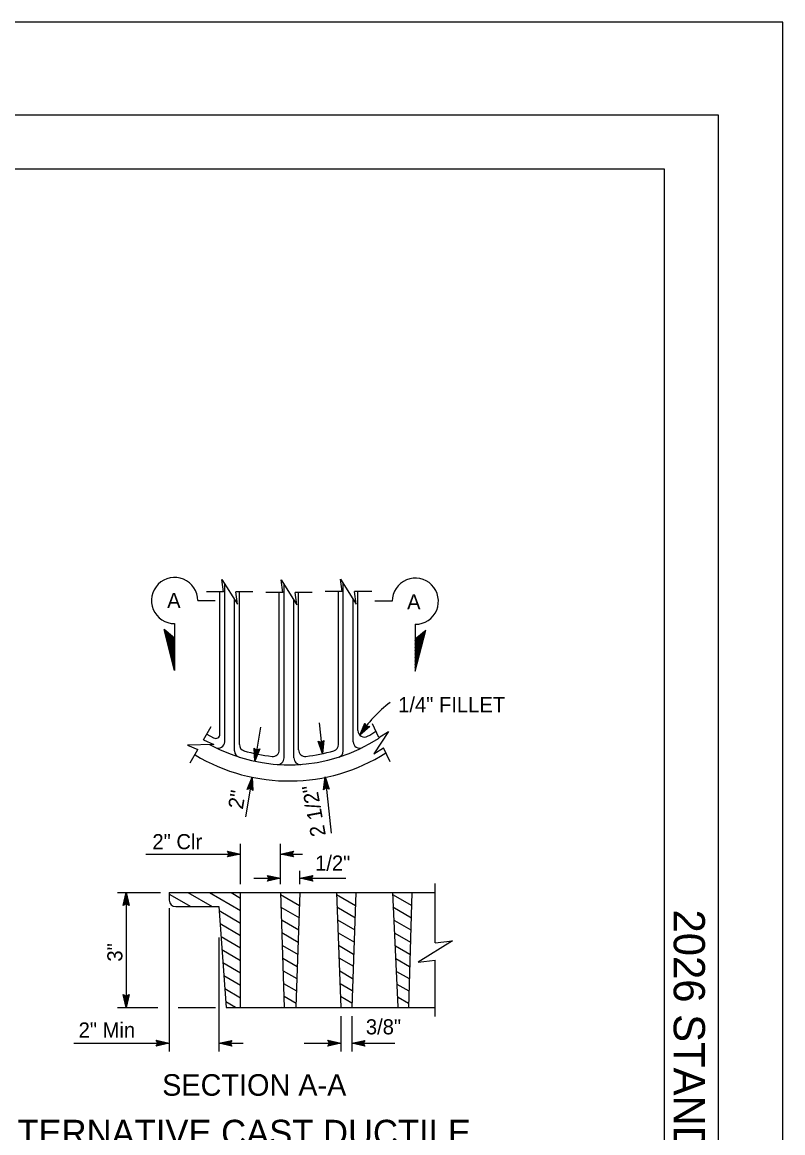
# Model space of a CAD drawing. Extents: x -894 to 866, y -472 to 714.
# Drawn here: x 513 to 866, y 199 to 714 of the extents above; entities that cross this region are included whole.
import ezdxf

# ---------------------------------------------------------------- set-up
doc = ezdxf.new("R2010")
doc.units = 0
for name, color, linetype in [('border_PLOTTING-ELEMENTS', 7, 'Continuous'), ('border_rw_22x34_Cut_Lines', 7, 'Continuous'), ('border_SHEET', 7, 'Continuous'), ('border_WITHIN-BORDER-anno', 7, 'Continuous'), ('df_DETAIL-anno', 7, 'Continuous'), ('pp_PRESENTATION', 7, 'Continuous'), ('str_Misc-Steel-A', 7, 'Continuous')]:
    doc.layers.add(name, color=color, linetype=linetype)

msp = doc.modelspace()

# ---------------------------------------------------------------- linework, layer by layer
at = {"layer": 'border_PLOTTING-ELEMENTS'}
for points in [[(-894.04, -472.44), (865.96, -472.44), (865.96, 713.56), (-894.04, 713.56)], [(-864.04, 670.56), (835.96, 670.56), (835.96, -429.44), (-864.04, -429.44)]]:
    msp.add_lwpolyline(points, close=True, dxfattribs=at)
at = {"layer": 'border_rw_22x34_Cut_Lines'}
msp.add_lwpolyline([(-864.04, 670.56), (835.96, 670.56), (835.96, -429.44), (-864.04, -429.44)], close=True, dxfattribs=at)
at = {"layer": 'border_SHEET'}
for p, q in [((-814.04, 645.56), (810.96, 645.56)), ((810.96, 645.56), (810.96, -404.44))]:
    msp.add_line(p, q, dxfattribs=at)
at = {"layer": 'df_DETAIL-anno'}
for p, q in [((623.6, 386.66), (621.01, 370.9)), ((650.86, 388.7), (652.4, 374.41)), ((669.78, 382.93), (672.11, 388.62)), ((674.3, 387.09), (669.78, 382.93)), ((670.57, 384.07), (672.27, 388.22)), ((673.89, 387.12), (670.57, 384.06)), ((671.36, 385.2), (672.45, 387.87)), ((673.46, 387.13), (671.36, 385.2)), ((672.11, 388.62), (672.11, 388.62)), ((672.11, 388.62), (672.74, 387.2)), ((672.14, 386.33), (672.61, 387.48)), ((673.07, 387.18), (672.14, 386.33)), ((672.74, 387.2), (674.3, 387.09)), ((674.3, 387.09), (674.3, 387.09)), ((669.78, 382.93), (669.78, 382.93)), ((621.01, 370.9), (620.67, 377.03)), ((620.67, 377.03), (620.67, 377.03)), ((620.67, 377.03), (621.85, 376.03)), ((621.23, 372.27), (620.99, 376.74)), ((623.31, 376.6), (621.01, 370.9)), ((622.92, 376.44), (621.23, 372.26)), ((621.46, 373.62), (621.3, 376.51)), ((622.53, 376.27), (621.46, 373.62)), ((621.69, 374.99), (621.62, 376.22)), ((622.16, 376.15), (621.69, 374.99)), ((621.85, 376.03), (623.31, 376.6)), ((623.31, 376.6), (623.31, 376.6)), ((652.4, 374.41), (650.43, 380.23)), ((650.43, 380.23), (650.43, 380.23)), ((650.43, 380.23), (651.84, 379.58)), ((652.24, 375.79), (650.81, 380.04)), ((652.1, 377.15), (651.18, 379.9)), ((651.96, 378.53), (651.56, 379.7)), ((651.84, 379.58), (653.09, 380.52)), ((652.1, 379.78), (651.96, 378.53)), ((652.42, 379.99), (652.1, 377.15)), ((652.76, 380.26), (652.25, 375.78)), ((653.09, 380.52), (652.4, 374.41)), ((653.09, 380.52), (653.09, 380.52)), ((621.01, 370.9), (621.01, 370.9)), ((652.4, 374.41), (652.4, 374.41)), ((619.79, 363.49), (616.77, 345.12)), ((617.49, 357.79), (619.79, 363.49)), ((617.88, 357.94), (619.57, 362.13)), ((618.27, 358.11), (619.34, 360.76)), ((619.34, 360.76), (619.5, 357.87)), ((619.57, 362.12), (619.81, 357.64)), ((619.79, 363.49), (619.79, 363.49)), ((619.79, 363.49), (620.13, 357.35)), ((652.89, 357.62), (653.58, 363.73)), ((653.22, 357.88), (653.73, 362.36)), ((653.55, 358.15), (653.87, 360.98)), ((653.58, 363.73), (656.41, 337.48)), ((653.58, 363.73), (653.58, 363.73)), ((653.58, 363.73), (655.55, 357.91)), ((653.73, 362.35), (655.16, 358.1)), ((653.87, 360.98), (654.8, 358.24)), ((618.95, 358.36), (617.49, 357.79)), ((617.49, 357.79), (617.49, 357.79)), ((618.64, 358.23), (619.11, 359.4)), ((620.13, 357.35), (618.95, 358.36)), ((619.11, 359.4), (619.18, 358.16)), ((620.13, 357.35), (620.13, 357.35)), ((654.14, 358.56), (652.89, 357.62)), ((652.89, 357.62), (652.89, 357.62)), ((653.88, 358.36), (654.02, 359.61)), ((654.02, 359.61), (654.42, 358.44)), ((655.55, 357.91), (654.14, 358.56)), ((655.55, 357.91), (655.55, 357.91)), ((614.42, 313.98), (614.42, 332.6)), ((632.93, 313.98), (632.93, 332.6)), ((570.51, 327.88), (614.42, 327.88)), ((609.22, 327.88), (608.42, 329.22)), ((608.42, 329.22), (608.42, 329.22)), ((608.42, 329.22), (614.42, 327.88)), ((614.42, 327.88), (608.42, 326.55)), ((608.42, 326.55), (609.22, 327.88)), ((608.42, 326.55), (608.42, 326.55)), ((608.64, 328.86), (613.04, 327.88)), ((613.03, 327.87), (608.66, 326.91)), ((611.66, 327.88), (608.83, 327.25)), ((608.87, 328.5), (611.66, 327.88)), ((609.05, 328.16), (610.28, 327.88)), ((610.28, 327.88), (609.07, 327.61)), ((614.42, 327.88), (614.42, 327.88)), ((632.93, 327.88), (638.93, 329.21)), ((638.93, 326.54), (632.93, 327.88)), ((632.93, 327.88), (632.93, 327.88)), ((632.93, 327.88), (643.08, 327.88)), ((638.71, 326.89), (634.31, 327.88)), ((634.32, 327.88), (638.69, 328.85)), ((635.69, 327.88), (638.51, 328.5)), ((638.48, 327.25), (635.69, 327.88)), ((637.07, 327.87), (638.28, 328.14)), ((638.3, 327.6), (637.07, 327.87)), ((638.93, 329.21), (638.13, 327.88)), ((638.13, 327.88), (638.93, 326.54)), ((638.93, 329.21), (638.93, 329.21)), ((638.93, 326.54), (638.93, 326.54)), ((641.89, 313.98), (641.89, 320.15)), ((620.59, 316.62), (632.93, 316.62)), ((627.72, 316.62), (626.92, 317.96)), ((626.92, 317.96), (626.92, 317.96)), ((626.92, 317.96), (632.92, 316.62)), ((632.92, 316.62), (626.92, 315.29)), ((626.92, 315.29), (627.72, 316.62)), ((626.92, 315.29), (626.92, 315.29)), ((627.14, 317.61), (631.54, 316.63)), ((631.53, 316.62), (627.16, 315.65)), ((630.16, 316.63), (627.33, 316)), ((627.37, 317.25), (630.16, 316.63)), ((627.55, 316.9), (628.78, 316.63)), ((628.78, 316.63), (627.57, 316.36)), ((632.92, 316.62), (632.92, 316.62)), ((641.91, 316.63), (647.91, 317.96)), ((647.91, 315.29), (641.91, 316.63)), ((641.91, 316.63), (641.91, 316.63)), ((641.97, 316.62), (663.19, 316.62)), ((647.7, 315.65), (643.29, 316.63)), ((643.3, 316.64), (647.68, 317.6)), ((644.68, 316.63), (647.5, 317.26)), ((647.46, 316.01), (644.68, 316.63)), ((646.06, 316.63), (647.27, 316.9)), ((647.29, 316.36), (646.06, 316.63)), ((647.91, 317.96), (647.11, 316.63)), ((647.11, 316.63), (647.91, 315.29)), ((647.91, 317.96), (647.91, 317.96)), ((647.91, 315.29), (647.91, 315.29)), ((557.33, 309.98), (577.33, 309.98)), ((559.99, 303.98), (561.33, 309.98)), ((561.33, 309.98), (561.33, 256.73)), ((561.33, 309.98), (561.33, 309.98)), ((561.33, 309.98), (562.66, 303.98)), ((561.33, 304.78), (559.99, 303.98)), ((559.99, 303.98), (559.99, 303.98)), ((560.35, 304.2), (561.33, 308.6)), ((560.71, 304.43), (561.33, 307.22)), ((561.06, 304.61), (561.33, 305.83)), ((561.33, 307.22), (561.96, 304.39)), ((561.33, 305.83), (561.6, 304.63)), ((562.66, 303.98), (561.33, 304.78)), ((561.34, 308.59), (562.3, 304.21)), ((562.66, 303.98), (562.66, 303.98)), ((581.33, 302.75), (581.33, 236.32)), ((604.33, 289.15), (604.33, 236.32)), ((561.33, 256.73), (560, 262.73)), ((560, 262.73), (560, 262.73)), ((560, 262.73), (561.33, 261.93)), ((561.33, 261.93), (562.67, 262.73)), ((562.67, 262.73), (561.33, 256.73)), ((562.67, 262.73), (562.67, 262.73)), ((561.33, 258.12), (560.36, 262.5)), ((561.34, 259.5), (560.71, 262.32)), ((561.34, 260.88), (561.07, 262.09)), ((562.32, 262.52), (561.33, 258.11)), ((561.96, 262.28), (561.34, 259.5)), ((561.61, 262.11), (561.34, 260.88)), ((557.33, 256.73), (576.05, 256.73)), ((561.33, 256.73), (561.33, 256.73)), ((585.49, 256.73), (602.79, 256.73)), ((660.9, 252.73), (660.9, 236.32)), ((666.09, 252.73), (666.09, 236.32)), ((536.99, 240.17), (581.33, 240.17)), ((576.13, 240.17), (575.33, 241.51)), ((575.33, 241.51), (575.33, 241.51)), ((575.33, 241.51), (581.33, 240.17)), ((581.33, 240.17), (575.33, 238.84)), ((575.33, 238.84), (576.13, 240.17)), ((575.33, 238.84), (575.33, 238.84)), ((575.55, 241.16), (579.95, 240.17)), ((579.94, 240.17), (575.57, 239.2)), ((578.57, 240.18), (575.75, 239.55)), ((575.78, 240.8), (578.57, 240.18)), ((575.96, 240.45), (577.19, 240.18)), ((577.19, 240.18), (575.98, 239.91)), ((581.33, 240.17), (581.33, 240.17)), ((604.33, 240.17), (610.33, 241.5)), ((610.33, 238.83), (604.33, 240.17)), ((604.33, 240.17), (604.33, 240.17)), ((604.33, 240.17), (615.58, 240.17)), ((610.12, 239.19), (605.71, 240.17)), ((605.72, 240.18), (610.1, 241.14)), ((607.1, 240.17), (609.92, 240.8)), ((609.88, 239.55), (607.1, 240.17)), ((608.48, 240.17), (609.69, 240.44)), ((609.71, 239.9), (608.48, 240.17)), ((610.33, 241.5), (609.53, 240.17)), ((609.53, 240.17), (610.33, 238.83)), ((610.33, 241.5), (610.33, 241.5)), ((610.33, 238.83), (610.33, 238.83)), ((643.94, 240.17), (660.9, 240.17)), ((655.7, 240.17), (654.9, 241.51)), ((654.9, 241.51), (654.9, 241.51)), ((654.9, 241.51), (660.9, 240.17)), ((660.9, 240.17), (654.9, 238.84)), ((654.9, 238.84), (655.7, 240.17)), ((654.9, 238.84), (654.9, 238.84)), ((655.11, 241.16), (659.52, 240.17)), ((659.51, 240.17), (655.13, 239.2)), ((658.13, 240.18), (655.31, 239.55)), ((655.35, 240.8), (658.13, 240.18)), ((655.52, 240.45), (656.75, 240.18)), ((656.75, 240.18), (655.54, 239.91)), ((660.9, 240.17), (660.9, 240.17)), ((666.09, 240.17), (672.09, 241.5)), ((666.09, 240.17), (686.02, 240.17)), ((672.09, 238.83), (666.09, 240.17)), ((666.09, 240.17), (666.09, 240.17)), ((671.87, 239.19), (667.47, 240.17)), ((667.48, 240.18), (671.86, 241.14)), ((668.85, 240.17), (671.68, 240.8)), ((671.64, 239.55), (668.85, 240.17)), ((670.24, 240.17), (671.44, 240.44)), ((671.46, 239.9), (670.24, 240.17)), ((672.09, 241.5), (671.29, 240.17)), ((671.29, 240.17), (672.09, 238.83)), ((672.09, 241.5), (672.09, 241.5)), ((672.09, 238.83), (672.09, 238.83))]:
    msp.add_line(p, q, dxfattribs=at)
msp.add_arc((716.42, 354.02), 54.87, 126.4913, 148.2119, dxfattribs=at)
at = {"layer": 'pp_PRESENTATION'}
for p, q in [((594.54, 445.42), (602.69, 445.42)), ((684.77, 445.11), (676.62, 445.11)), ((583.82, 434.7), (583.82, 413)), ((695.48, 434.4), (695.48, 412.69)), ((583.82, 413), (578.99, 431.94)), ((583.82, 428.03), (578.99, 431.94)), ((583.82, 414.55), (579.49, 431.54)), ((583.82, 416.11), (579.99, 431.13)), ((583.82, 417.67), (580.49, 430.73)), ((583.82, 419.23), (580.99, 430.32)), ((583.82, 420.78), (581.5, 429.92)), ((583.82, 422.34), (582, 429.51)), ((583.82, 423.9), (582.5, 429.1)), ((583.82, 425.46), (583, 428.7)), ((583.82, 427.02), (583.5, 428.29)), ((695.48, 412.69), (700.32, 431.64)), ((695.48, 427.72), (700.32, 431.64)), ((695.48, 414.25), (699.81, 431.23)), ((695.48, 415.8), (699.31, 430.83)), ((695.48, 417.36), (698.81, 430.42)), ((695.48, 418.92), (698.31, 430.02)), ((695.48, 420.48), (697.81, 429.61)), ((695.48, 422.04), (697.31, 429.2)), ((695.48, 423.6), (696.81, 428.8)), ((695.48, 425.16), (696.31, 428.39)), ((695.48, 426.71), (695.81, 427.99))]:
    msp.add_line(p, q, dxfattribs=at)
for centre, start, end in [((583.82, 445.42), 359.9995, 270), ((695.48, 445.11), 270, 180.0005)]:
    msp.add_arc(centre, 10.72, start, end, dxfattribs=at)
at = {"layer": 'str_Misc-Steel-A'}
for p, q in [((662.06, 375.66), (662.06, 453.33)), ((606.47, 449.47), (598.55, 449.47)), ((604.86, 383.5), (604.86, 449.47)), ((607.06, 379.94), (607.06, 453.13)), ((620.15, 449.47), (612.23, 449.47)), ((613.86, 378.65), (613.86, 449.47)), ((634.02, 449.2), (626.1, 449.2)), ((632.36, 376.14), (632.36, 449.2)), ((634.56, 372.43), (634.56, 452.95)), ((647.7, 449.2), (639.78, 449.2)), ((641.36, 376.14), (641.36, 449.2)), ((661.56, 449.53), (653.64, 449.53)), ((659.86, 378.65), (659.86, 449.49)), ((675.24, 449.53), (667.32, 449.53)), ((668.86, 385.09), (668.86, 449.53)), ((611.66, 375.66), (611.66, 445.77)), ((639.16, 372.43), (639.16, 445.59)), ((666.66, 379.94), (666.66, 445.97)), ((597.16, 380.77), (600.72, 386.95)), ((678.55, 381.86), (675.54, 388.32)), ((598.7, 383.44), (601.93, 381.73)), ((591, 370.11), (594.57, 376.28)), ((683.75, 370.7), (680.74, 377.16)), ((704.75, 286.67), (704.75, 314.2)), ((581.33, 309.98), (581.33, 306.48)), ((581.33, 309.98), (704.76, 309.98)), ((614.42, 256.73), (614.42, 309.98)), ((632.92, 309.98), (634.71, 256.65)), ((641.93, 309.98), (640.01, 256.97)), ((658.92, 310.02), (660.9, 256.76)), ((667.93, 310.02), (666.08, 256.76)), ((684.92, 310.02), (687.4, 256.97)), ((693.93, 310.02), (692.28, 256.65)), ((584.33, 303.48), (604.33, 303.48)), ((604.33, 303.48), (607.76, 256.73)), ((704.75, 252.51), (704.75, 278.67)), ((607.76, 256.73), (704.76, 256.73))]:
    msp.add_line(p, q, dxfattribs=at)
for points in [[(606.47, 449.47), (605.75, 455.23), (612.95, 443.71), (612.23, 449.47)], [(634.02, 449.2), (633.3, 454.96), (640.5, 443.44), (639.78, 449.2)], [(661.56, 449.53), (660.84, 455.29), (668.04, 443.77), (667.32, 449.53)], [(678.55, 381.86), (682.97, 384.64), (676.31, 374.38), (680.74, 377.16)], [(597.16, 380.77), (601.97, 378.74), (589.75, 378.31), (594.57, 376.28)], [(581.33, 309.22), (591.28, 303.48)], [(590.02, 309.98), (601.28, 303.48)], [(600.02, 309.98), (614.42, 301.66)], [(610.02, 309.98), (614.42, 307.44)], [(632.91, 309.15), (641.79, 304.02)], [(658.91, 309.19), (667.8, 304.06)], [(684.91, 309.19), (693.8, 304.06)], [(604.47, 301.64), (614.42, 295.89)], [(633.05, 303.3), (641.69, 298.31)], [(659.05, 303.34), (667.69, 298.35)], [(685.05, 303.34), (693.69, 298.35)], [(604.91, 295.61), (614.42, 290.12)], [(633.66, 297.17), (641.39, 292.71)], [(659.41, 297.36), (667.35, 292.77)], [(685.89, 297.08), (693.37, 292.76)], [(605.35, 289.58), (614.42, 284.34)], [(633.56, 291.46), (641.2, 287.04)], [(659.68, 291.42), (667.21, 287.08)], [(685.98, 291.25), (693.19, 287.09)], [(605.79, 283.55), (614.42, 278.57)], [(633.91, 285.48), (641.16, 281.3)], [(659.83, 285.56), (666.83, 281.53)], [(686.3, 285.29), (693.01, 281.42)], [(704.75, 286.67), (712.75, 287.67), (696.75, 277.67), (704.75, 278.67)], [(634.09, 279.6), (640.68, 275.8)], [(660.26, 279.55), (666.42, 275.99)], [(686.49, 279.41), (692.79, 275.78)], [(606.24, 277.52), (614.42, 272.8)], [(634.16, 273.79), (640.55, 270.1)], [(660.39, 273.69), (666.41, 270.22)], [(686.75, 273.49), (692.59, 270.11)], [(606.68, 271.49), (614.42, 267.02)], [(634.39, 267.88), (640.35, 264.44)], [(660.59, 267.81), (666.22, 264.56)], [(607.12, 265.46), (614.42, 261.25)], [(686.94, 267.61), (692.41, 264.45)], [(607.56, 259.44), (612.11, 256.81)], [(634.58, 262), (640.17, 258.77)], [(660.74, 261.95), (666.04, 258.89)], [(687.5, 261.51), (692.31, 258.73)], [(633.42, 256.89), (633.84, 256.65)]]:
    msp.add_lwpolyline(points, dxfattribs=at)
for centre, radius, start, end in [((636.86, 445.95), 76.71, 241.2875, 303.0133), ((602.86, 383.5), 2, 242.1781, 0), ((671.86, 385.09), 3, 180, 299.9009), ((636.86, 445.95), 73.21, 299.9009, 303.399), ((604.06, 379.94), 3, 243.5777, 0), ((616.86, 378.65), 3, 180, 253.4497), ((629.36, 376.14), 3, 263.8679, 0), ((644.36, 376.14), 3, 180, 276.1321), ((656.86, 378.65), 3, 286.5503, 0), ((669.66, 379.94), 3, 180, 296.4223), ((636.86, 445.95), 84.21, 238.8631, 302.3016), ((614.66, 375.66), 3, 180, 252.4716), ((636.86, 445.95), 73.21, 253.3897, 263.8678), ((631.56, 372.43), 3, 265.8767, 0), ((642.16, 372.43), 3, 180, 274.1233), ((636.86, 445.95), 73.21, 276.1321, 286.5504), ((659.06, 375.66), 3, 287.5284, 0), ((584.33, 306.48), 3, 180, 270)]:
    msp.add_arc(centre, radius, start, end, dxfattribs=at)

# ---------------------------------------------------------------- texts
at = {"layer": 'border_WITHIN-BORDER-anno'}
msp.add_text('2026 STANDARD PLAN D77B', height=14.5, rotation=270, dxfattribs=at).set_placement((815.33, 302.16))
at = {"layer": 'df_DETAIL-anno'}
for s, height, p in [('1/4" FILLET', 7, (687.52, 393.64)), ('2" Clr', 7, (573.51, 330.12)), ('1/2"', 7, (648.99, 320.19)), ('2" Min', 7, (539.29, 242.79)), ('3/8"', 7, (672.54, 244.27)), ('SECTION A-A', 10, (578.04, 215.8)), ('ALTERNATIVE CAST DUCTILE', 12, (491.26, 192.66))]:
    msp.add_text(s, height=height, dxfattribs=at).set_placement(p)
for s, rotation, p in [('2"', 80.1075, (615.42, 348.31)), ('2 1/2"', 100.3223, (654.01, 336.65)), ('3"', 90, (559.58, 278))]:
    msp.add_text(s, height=7, rotation=rotation, dxfattribs=at).set_placement(p)
at = {"layer": 'pp_PRESENTATION'}
for p in [(580.35, 441.94), (691.66, 441.33)]:
    msp.add_text('A', height=7, dxfattribs=at).set_placement(p)

doc.saveas('drawing.dxf')
